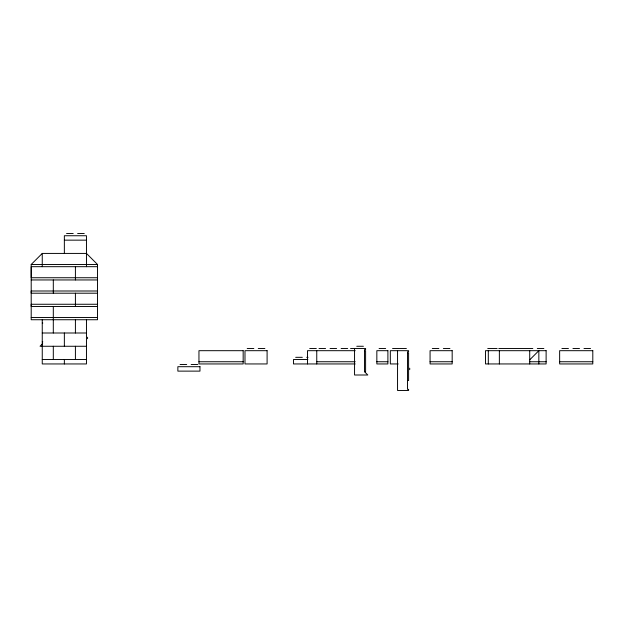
<?xml version="1.0" encoding="UTF-8"?>
<svg xmlns="http://www.w3.org/2000/svg" width="624" height="624" viewBox="0 0 624 624"><rect width="100%" height="100%" fill="white"/><g stroke="black" fill="none" stroke-linecap="round" stroke-linejoin="round"><path stroke-width="0.94" d="M31.2 264.475L42.253 253.422L86.463 253.422L97.516 264.475L97.516 319.738L31.2 319.738L31.2 264.475L97.516 264.475L97.516 266.682L31.2 266.682L31.2 277.735L97.516 277.735L97.516 279.95L31.2 279.95M42.697 343.613L40.045 346.265L86.463 346.265M529.745 359.791L538.847 350.688L538.847 363.948M66.573 233.524L73.203 233.524M77.626 233.524L84.256 233.524M64.358 240.154L86.463 240.154M97.516 291.002L31.2 291.002L31.2 293.21L97.516 293.21M97.516 304.262L31.2 304.262L31.2 306.47L97.516 306.47M31.2 317.53L97.516 317.53M42.253 323.053L42.806 323.053M42.253 332.998L86.463 332.998M42.253 341.843L42.806 341.843M356.764 346.265L363.394 346.265M247.205 348.473L253.835 348.473M258.258 348.473L264.888 348.473M309.707 348.473L316.337 348.473M318.997 348.473L325.572 348.473M330.049 348.473L336.625 348.473M341.102 348.473L347.677 348.473M350.54 348.473L365.602 348.473L365.602 349.58L364.502 349.58L364.502 371.686L367.817 375.001L354.549 375.001L354.549 348.473M379.08 348.473L385.655 348.473M392.558 348.473L399.134 348.473M399.766 348.473L406.396 348.473M432.307 348.473L438.883 348.473M443.36 348.473L449.935 348.473M487.734 348.473L497.156 348.473M498.787 348.473L532.826 348.473M537.303 348.473L543.878 348.473M561.881 348.473L568.456 348.473M572.933 348.473L579.509 348.473M583.986 348.473L590.561 348.473M355.204 350.688L307.499 350.688L307.499 363.948M364.502 350.688L365.602 350.688L365.602 371.686L364.502 371.686M407.503 352.895L408.603 352.895L408.603 380.531L407.503 380.531M295.682 357.318L302.312 357.318M306.735 357.318L308.038 357.318M42.253 359.525L86.463 359.525M307.889 359.525L293.467 359.525L293.467 363.948L355.204 363.948M198.955 361.741L243.165 361.741M316.758 361.741L355.204 361.741M376.841 361.741L387.894 361.741M430.069 361.741L452.174 361.741M529.636 361.741L546.117 361.741M559.642 361.741L592.8 361.741M398.213 363.948L390.32 363.948L390.32 350.688L408.603 350.688L408.603 351.788L407.503 351.788L407.503 389.368L408.603 389.368L408.603 390.476L397.55 390.476L397.55 350.688M180.071 364.494L186.701 364.494M191.123 364.494L197.753 364.494M529.714 350.688L529.714 363.948M499.364 350.688L499.364 363.948M488.311 350.688L488.311 363.948M409.711 368.176L409.711 369.673M316.758 350.688L316.758 363.948M87.571 337.225L87.571 338.723M86.463 266.682L86.463 235.739L64.358 235.739L64.358 253.422M86.463 319.738L86.463 363.948L42.253 363.948L42.253 319.738M75.41 266.682L75.41 279.95M75.41 293.21L75.41 306.47M75.41 319.738L75.41 332.998M75.41 346.265L75.41 359.525M64.358 332.998L64.358 346.265M64.358 359.525L64.358 363.948M53.305 279.95L53.305 293.21M53.305 306.47L53.305 332.998M53.305 346.265L53.305 359.525M42.253 253.422L42.253 266.682M243.165 350.688L198.955 350.688L198.955 363.948L243.165 363.948L243.165 350.688M267.095 350.688L244.99 350.688L244.99 363.948L267.095 363.948L267.095 350.688M387.894 350.688L376.841 350.688L376.841 363.948L387.894 363.948L387.894 350.688M452.174 350.688L430.069 350.688L430.069 363.948L452.174 363.948L452.174 350.688M546.117 350.688L485.503 350.688L485.503 363.948L546.117 363.948L546.117 350.688M592.8 350.688L559.642 350.688L559.642 363.948L592.8 363.948L592.8 350.688M199.969 366.701L177.863 366.701L177.863 371.124L199.969 371.124L199.969 366.701"/></g></svg>
